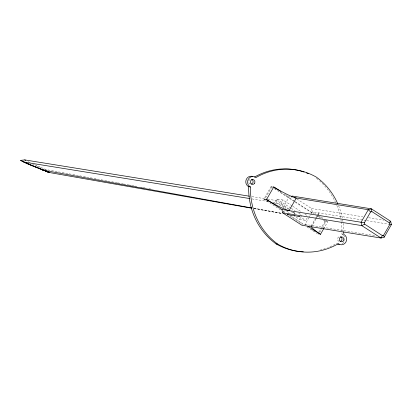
<?xml version="1.0" encoding="UTF-8"?>
<svg xmlns="http://www.w3.org/2000/svg" width="412" height="412" viewBox="0 0 412 412"><rect width="100%" height="100%" fill="white"/><g stroke="black" fill="none" stroke-linecap="round" stroke-linejoin="round"><path stroke-width="0.31" stroke-dasharray="2.06 1.54" d="M280.572 209.893L263.855 199.104L271.081 186.538L273.748 186.971M271.966 186.682L264.741 199.248L268.521 201.684M292.175 205.892L283.116 200.052L276.895 199.042L274.485 203.229L280.711 204.239L288.704 209.394M272.878 202.292L276.05 202.807L277.255 200.711L288.776 208.879M280.711 204.239L283.116 200.052M283.188 207.293L289.157 196.915L292.118 197.394M293.133 215.265L299.529 219.39L301.636 215.723M299.529 219.39L305.75 220.394L307.254 217.778M306.111 225.081L305.045 224.396L308.815 217.84M309.129 217.289L312.27 211.83L311.549 208.493L296.568 198.826M311.245 225.807L315.329 218.705M315.644 218.159L316.9 215.976M317.214 215.425L318.471 213.241M315.932 218.988L312.162 225.544A21.954 3.054 29.9 0 0 311.153 226.152M316.246 218.442L317.503 216.254M317.817 215.708L319.388 212.978A21.954 3.054 29.9 0 0 318.919 214.678M318.733 232.265L325.017 221.342L327.684 221.769L324.229 227.779M319.619 232.409L322.132 228.042M322.447 227.491L325.902 221.486L324.285 220.441M251.881 196.612L267.105 199.073M267.738 199.176L277.255 200.711M263.855 199.104L265.931 199.439M251.943 198.908L268.439 201.576M311.549 208.493L362.823 216.779M368.524 217.701L383.716 220.152M388.779 220.971L390.679 221.28M366.134 220.533L312.27 211.83L315.994 214.23M366.762 220.636L388.871 224.205M305.045 224.396L376.594 235.958M341.986 232.826A68.304 63.479 -80.8 0 1 341.965 234.057L343.747 234.34M317.791 233.908L318.677 234.047M338.37 243.688L336.594 243.399A68.304 63.479 -80.8 0 1 327.633 247.72M254.189 208.637L282.045 213.55M287.107 214.441L299.771 216.676L288.4 214.564M254.189 208.415L282.045 213.462M287.107 214.379L299.771 216.676M117.245 182.779L45.881 169.528L33.429 164.197M117.878 182.897L122.93 183.834M123.564 183.953L128.616 184.89M129.244 185.009L131.14 185.359M131.773 185.477L134.297 185.946M134.93 186.064L136.825 186.415M140.616 187.12L142.511 187.47M143.139 187.589L145.034 187.939M148.825 188.645L150.72 188.995M253.663 208.112L282.086 213.39M30.148 162.622L27.238 161.169M276.05 202.807L285.979 208.611M290.944 211.516L294.807 213.771M285.439 194.516L289.157 196.915M319.182 216.285L322.369 218.345M325.557 220.399L327.684 221.769A21.954 3.054 29.9 0 1 325.892 220.544M274.665 188.423L276.823 189.814M280.598 192.25L294.621 201.298M295.162 201.648L314.037 213.828M317.812 216.264L321.051 218.35M271.081 186.538L273.774 188.279M274.315 188.629L294.812 201.849M295.353 202.199L313.151 213.684M316.385 215.77L319.624 217.86M323.399 220.296L325.017 221.342M292.711 206.237L301.234 211.737M304.962 214.142L308.161 216.207M276.895 199.042L290.748 207.983M291.279 208.328L295.007 210.733M298.741 213.138L301.934 215.203M292.963 212.144L296.161 214.209M299.359 216.269L305.75 220.394M286.742 211.14L289.94 213.2M283.08 211.078L284.697 212.123M289.013 214.91L304.653 225.004M311.668 229.525L315.443 231.961M283.271 211.634L284.352 212.329M287.046 214.07L303.227 224.509M307.002 226.945L317.25 233.558M293.488 212.221L296.104 214.075M44.393 168.961L45.701 170.146M39.598 166.994L40.479 167.797M36.148 165.464L37.502 166.721M32.507 163.765L34.047 165.408M322.776 218.252A21.954 3.054 29.9 0 1 320.412 216.259M339.107 241.391A2.441 2.266 -80.8 0 1 339.261 236.684M250.213 184.03A2.441 2.266 -80.8 0 1 250.954 179.251M316.452 178.247A68.304 63.479 -80.8 0 1 319.156 180.466M319.594 180.853A68.304 63.479 -80.8 0 1 335.626 202.663M336.815 205.428A68.304 63.479 -80.8 0 1 340.848 219.405M340.956 220.008A68.304 63.479 -80.8 0 1 341.151 221.213M341.244 221.821A68.304 63.479 -80.8 0 1 341.991 232.213M341.965 234.057A5.48 5.093 -80.8 0 1 343.155 234.871M343.495 235.221A5.48 5.093 -80.8 0 1 343.175 243.029M342.81 243.358A5.48 5.093 -80.8 0 1 341.991 243.909M338.597 205.717A68.304 63.479 -80.8 0 1 343.021 222.109M343.186 223.319A68.304 63.479 -80.8 0 1 343.757 231.271M325.449 248.524A68.304 63.479 -80.8 0 1 320.448 250.017"/><path stroke-width="0.62" d="M291.243 196.344L292.288 196.06L371.413 208.848L371.897 211.603L389.567 223L389.865 224.386L383.634 235.216L382.341 235.566L381.043 238.033L301.919 225.246L282.653 212.813L281.932 209.476L266.523 199.537L273.748 186.971A21.954 3.054 29.9 0 0 296.269 198.064L289.044 210.63A21.954 3.054 29.9 0 1 266.523 199.537M307.702 226.106L320.459 234.335L323.914 228.325M382.341 235.566L364.672 224.169L364.373 222.784L370.599 211.953L371.897 211.603M282.653 212.813L361.782 225.606L381.043 238.033L384.175 237.183L391.4 224.617L390.679 221.28L371.413 208.848L368.287 209.703L294.492 197.775M389.567 223L390.679 221.28M364.672 224.169L361.782 225.606L361.061 222.269L368.287 209.703L370.599 211.953M251.655 208.189L49.43 172.53C39.969 168.178 29.741 165.475 20.6 160.376L24.756 159.907L249.342 196.2M389.865 224.386L391.4 224.617M364.373 222.784L281.932 209.476M252.824 176.588A5.48 5.093 -80.8 0 0 246.216 179.581A5.48 5.093 -80.8 0 0 248.678 186.677L250.46 186.966A68.304 63.479 -80.8 0 0 277.832 244.162A68.304 63.479 -80.8 0 0 338.37 243.688A5.48 5.093 -80.8 0 0 345.874 242.122A5.48 5.093 -80.8 0 0 343.747 234.34A68.304 63.479 -80.8 0 0 343.768 231.884M249.404 198.502L23.556 161.998L49.43 172.53M248.678 186.677A68.304 63.479 -80.8 0 0 276.055 243.873L277.832 244.162M42.235 169.404L43.111 170.202L41.365 169.214L47.874 172.118L45.284 170.568L251.655 207.957M27.635 163.77L43.111 170.202M24.756 159.907L25.755 160.417M45.284 170.568L48.807 172.391M273.748 186.971L280.654 191.425M383.634 235.216L384.175 237.183M320.459 234.335A21.954 3.054 29.9 0 1 311.302 226.631M251.541 179.344A2.441 2.266 -80.8 0 1 251.387 184.046M340.436 236.699A2.441 2.266 -80.8 0 1 340.281 241.406M337.655 203.497A68.304 63.479 -80.8 0 0 316.37 177.145A68.304 63.479 -80.8 0 0 255.831 177.618A5.48 5.093 -80.8 0 0 248.328 179.184A5.48 5.093 -80.8 0 0 250.46 186.966M339.205 244.491A5.48 5.093 -80.8 0 1 337.825 244.146M303.34 251.809A68.304 63.479 -80.8 0 1 276.055 243.873M254.565 177.036A68.304 63.479 -80.8 0 1 304.138 172.092M306.533 172.973A68.304 63.479 -80.8 0 1 308.305 173.704M28.026 163.749A159.459 22.191 29.9 0 1 26.069 162.874M25.58 162.652A159.459 22.191 29.9 0 1 23.602 161.751M23.103 161.525A159.459 22.191 29.9 0 1 20.6 160.376M254.204 183.716A2.441 2.266 -80.8 0 0 253.318 179.632A2.441 2.266 -80.8 0 0 250.439 182.578A2.441 2.266 -80.8 0 0 254.204 183.716M343.098 241.077A2.441 2.266 -80.8 0 0 342.212 236.988A2.441 2.266 -80.8 0 0 339.334 239.933A2.441 2.266 -80.8 0 0 343.098 241.077"/></g></svg>
